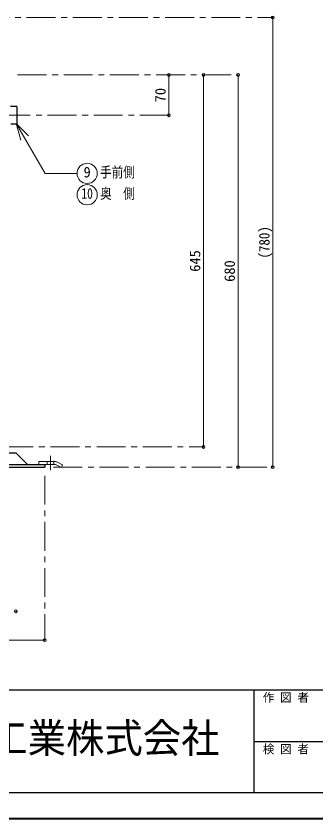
# Model space of a CAD drawing. Units: millimetres at full size, sheet at 1:10. Extents: x -2123 to 1927, y -1358 to 1452.
# Drawn here: x 238 to 757, y -1358 to 34 of the extents above; entities that cross this region are included whole.
import ezdxf
from ezdxf.enums import TextEntityAlignment as Align

# ---------------------------------------------------------------- set-up
doc = ezdxf.new("R2010")
doc.units = ezdxf.units.MM
doc.header["$LTSCALE"] = 10
doc.header["$PDMODE"] = 32
doc.header["$PDSIZE"] = 5
doc.linetypes.add('CHAIN1', pattern=[8, 5, -1, 1, -1])
doc.linetypes.add('DASHED1', pattern=[1.8, 1.2, -0.6])
doc.layers.add('0-0', color=7, linetype='Continuous', lineweight=18)
doc.styles.add('ＭＳ ゴシック', font='')
doc.styles.get('ＭＳ ゴシック').set_extended_font_data('MS Gothic')

msp = doc.modelspace()

# ---------------------------------------------------------------- linework, layer by layer
at = {"layer": '0-0', "color": 4, "linetype": 'CHAIN1', "lineweight": 9}
for p, q in [((95.86, 31.5), (682.2, 31.5)), ((240.23, -68.09), (622.2, -68.09)), ((502.2, -138.09), (163.77, -138.09)), ((217.2, -713.09), (562.2, -713.09)), ((297.2, -728.59), (297.2, -753.59)), ((302.2, -748.09), (682.2, -748.09)), ((287.2, -763.09), (287.2, -1048.09))]:
    msp.add_line(p, q, dxfattribs=at)
at = {"layer": '0-0', "color": 4, "lineweight": 9}
for p, q in [((682.2, 31.5), (682.2, -748.09)), ((502.2, -138.09), (502.2, -68.09)), ((562.2, -713.09), (562.2, -68.09)), ((622.2, -68.09), (622.2, -748.09)), ((-482.8, -1048.09), (287.2, -1048.09))]:
    msp.add_line(p, q, dxfattribs=at)
at = {"layer": '0-0', "color": 5, "lineweight": 25}
for p, q in [((238.77, -122.59), (228.03, -122.59)), ((222.2, -743.59), (287.2, -743.59)), ((287.2, -743.59), (287.2, -748.09))]:
    msp.add_line(p, q, dxfattribs=at)
at = {"layer": '0-0'}
for p, q in [((237.86, -152.32), (245.62, -181.3)), ((237.86, -152.32), (259.07, -173.53)), ((277.2, -738.59), (277.2, -743.59)), ((306.02, -738.59), (277.2, -738.59)), ((304.84, -743.59), (287.2, -743.59)), ((307.07, -744.11), (316.02, -748.59)), ((308.25, -739.11), (318.25, -744.11)), ((318.25, -744.11), (316.02, -748.59))]:
    msp.add_line(p, q, dxfattribs=at)
at = {"layer": '0-0', "color": 4, "linetype": 'DASHED1', "lineweight": 9}
for p, q in [((291.2, -738.59), (291.2, -743.59)), ((303.2, -738.59), (303.2, -743.59))]:
    msp.add_line(p, q, dxfattribs=at)
at = {"layer": '0-0', "color": 6, "lineweight": 25}
for p, q in [((-97.8, -1134.52), (1882.2, -1134.52)), ((650.06, -1313.09), (650.06, -1134.52)), ((650.06, -1223.8), (1882.2, -1223.8)), ((1882.2, -1313.09), (-97.8, -1313.09))]:
    msp.add_line(p, q, dxfattribs=at)
at = {"layer": '0-0', "color": 1, "lineweight": 40}
msp.add_line((1927.2, -1358.09), (-2122.8, -1358.09), dxfattribs=at)
at = {"layer": '0-0', "color": 5, "lineweight": 25}
for points in [[(238.77, -122.59), (238.77, -153.59), (228.51, -153.59)], [(-432.83, -723.09), (237.23, -723.09), (257.2, -743.59)], [(-482.8, -743.59), (-482.8, -748.09), (287.2, -748.09)]]:
    msp.add_lwpolyline(points, dxfattribs=at)
at = {"layer": '0-0'}
msp.add_lwpolyline([(237.86, -152.32), (287.77, -238.78), (343.17, -238.78)], dxfattribs=at)
for centre in [(360.67, -238.78), (360.67, -275.78)]:
    msp.add_circle(centre, 17.5, dxfattribs=at)
for centre in [(304.84, -748.59), (306.02, -743.59)]:
    msp.add_arc(centre, 5, 63.43495, 90, dxfattribs=at)
at = {"layer": '0-0', "color": 1}
for p in [(682.2, 31.5), (502.2, -68.09), (562.2, -68.09), (622.2, -68.09), (502.2, -138.09), (562.2, -713.09), (622.2, -748.09), (682.2, -748.09), (237.2, -998.09), (287.2, -1048.09)]:
    msp.add_point(p, dxfattribs=at)

# ---------------------------------------------------------------- texts
at = {"layer": '0-0', "style": 'ＭＳ ゴシック'}
for s, p in [('70', (502.2, -115.59)), ('645', (562.2, -409.34)), ('680', (622.2, -426.84))]:
    msp.add_text(s, height=18.33, rotation=90, dxfattribs=at).set_placement(p, align=Align.BOTTOM_LEFT)
for s, height, p in [('9', 18.33, (354.42, -251.28)), ('作 図 者', 14.66, (665.06, -1159.52)), ('検 図 者', 14.66, (665.06, -1248.8))]:
    msp.add_text(s, height=height, dxfattribs=at).set_placement(p, align=Align.BOTTOM_LEFT)
for s, height, width, p in [('手前側', 18.33, 0.8, (383.17, -251.28)), ('奥\u3000側', 18.33, 0.8, (383.17, -288.28)), ('10', 18.33, 0.8, (350.67, -288.28)), ('工業株式会社', 51.32, 0.95, (191.13, -1258.8))]:
    msp.add_text(s, height=height, dxfattribs=dict(at, width=width)).set_placement(p, align=Align.BOTTOM_LEFT)
at = {"layer": '0-0', "style": 'ＭＳ ゴシック', "width": 0.9}
msp.add_text('(780)', height=18.33, rotation=90, dxfattribs=at).set_placement((682.2, -386.42), align=Align.BOTTOM_LEFT)

doc.saveas('drawing.dxf')
